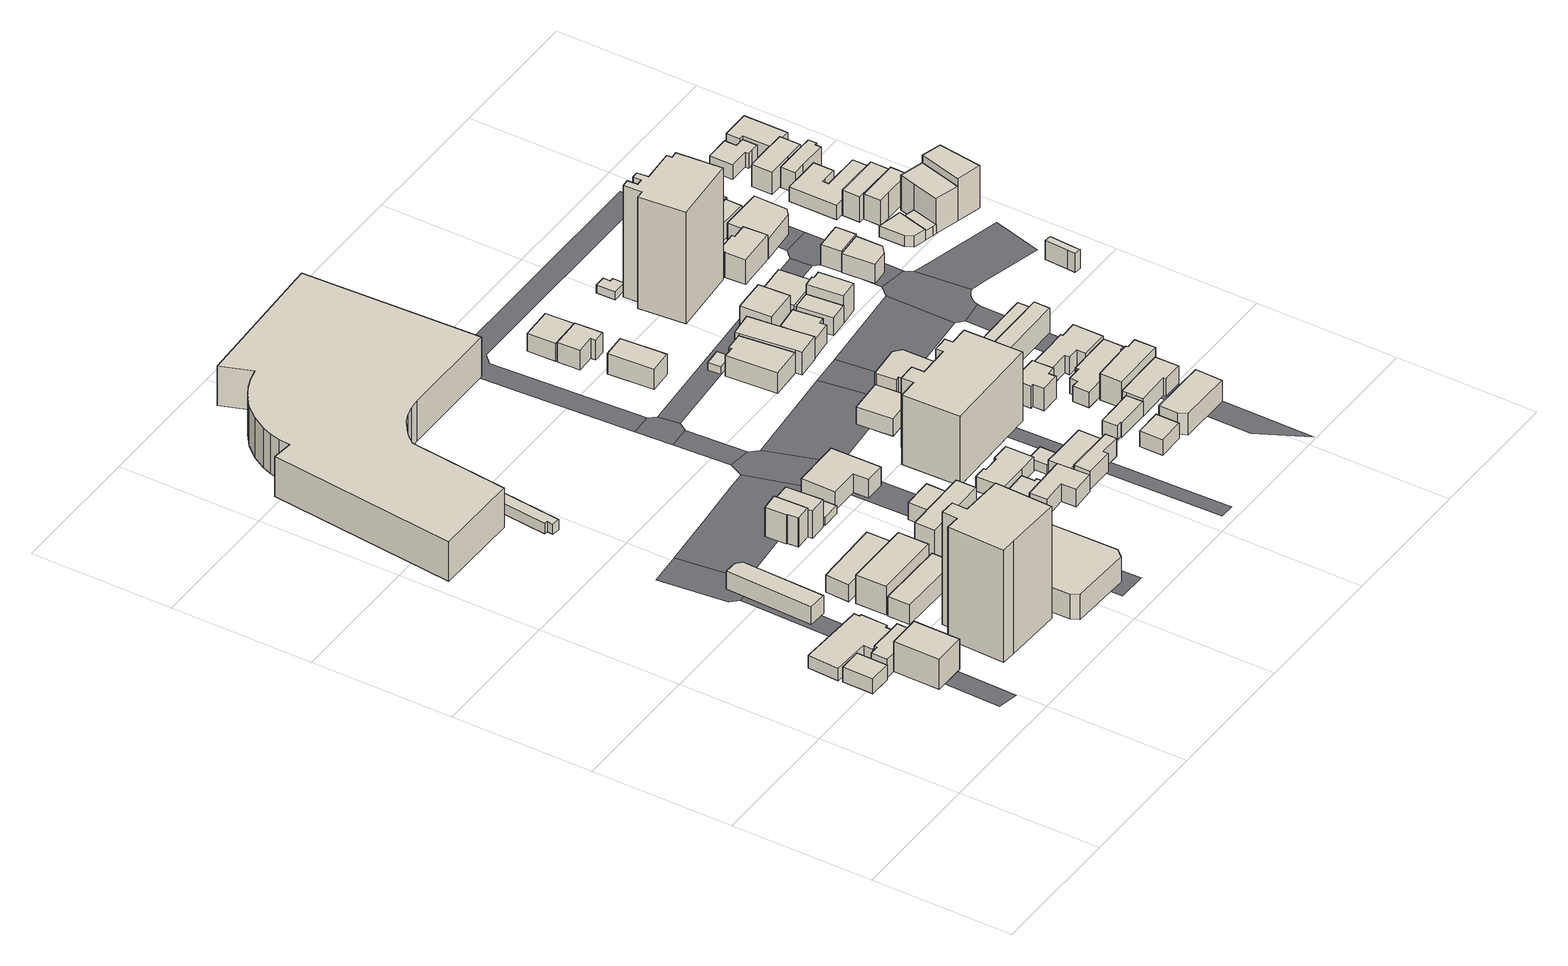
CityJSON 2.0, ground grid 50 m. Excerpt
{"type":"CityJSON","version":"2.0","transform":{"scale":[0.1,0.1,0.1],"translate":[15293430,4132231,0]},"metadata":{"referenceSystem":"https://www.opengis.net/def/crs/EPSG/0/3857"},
"CityObjects":{
"building1":{"type":"Building","attributes":{"measured_height":6.8,"year_of_construction":1965,"storeys_above_ground":1,"usage":"商業施設","districts_and_zones_type":"商業地域"},"geometry":[{"type":"Solid","lod":"1","boundaries":[[[[0,1,2,3]],[[0,3,4,5]],[[3,2,6,4]],[[2,1,7,6]],[[1,0,5,7]],[[5,4,6,7]]]]}]},
"building2":{"type":"Building","attributes":{"measured_height":13.8,"year_of_construction":1978,"storeys_above_ground":4,"usage":"文教厚生施設","districts_and_zones_type":"商業地域"},"geometry":[{"type":"Solid","lod":"1","boundaries":[[[[8,9,10,11]],[[8,11,12,13]],[[11,10,14,12]],[[10,9,15,14]],[[9,8,13,15]],[[13,12,14,15]]]]}]},
"building3":{"type":"Building","attributes":{"measured_height":6.5,"year_of_construction":1946,"storeys_above_ground":2,"usage":"共同住宅","districts_and_zones_type":"商業地域"},"geometry":[{"type":"Solid","lod":"1","boundaries":[[[[16,17,18,19,20,21,22,23,24,25]],[[16,25,26,27]],[[25,24,28,26]],[[24,23,29,28]],[[23,22,30,29]],[[22,21,31,30]],[[21,20,32,31]],[[20,19,33,32]],[[19,18,34,33]],[[18,17,35,34]],[[17,16,27,35]],[[27,26,28,29,30,31,32,33,34,35]]]]}]},
"building4":{"type":"Building","attributes":{"measured_height":12.2,"year_of_construction":1964,"storeys_above_ground":3,"usage":"商業施設","districts_and_zones_type":"商業地域"},"geometry":[{"type":"Solid","lod":"1","boundaries":[[[[36,11,10,37,38,39,40,41]],[[36,41,42,43]],[[41,40,44,42]],[[40,39,45,44]],[[39,38,46,45]],[[38,37,47,46]],[[37,10,48,47]],[[10,11,49,48]],[[11,36,43,49]],[[43,42,44,45,46,47,48,49]]]]}]},
"building5":{"type":"Building","attributes":{"measured_height":8.1},"geometry":[{"type":"Solid","lod":"1","boundaries":[[[[50,51,52,53,54]],[[50,54,55,56]],[[54,53,57,55]],[[53,52,58,57]],[[52,51,59,58]],[[51,50,56,59]],[[56,55,57,58,59]]]]}]},
"building6":{"type":"Building","attributes":{"measured_height":43.8},"geometry":[{"type":"Solid","lod":"1","boundaries":[[[[60,61,62,63,64,65,66,67,68]],[[60,68,69,70]],[[68,67,71,69]],[[67,66,72,71]],[[66,65,73,72]],[[65,64,74,73]],[[64,63,75,74]],[[63,62,76,75]],[[62,61,77,76]],[[61,60,70,77]],[[70,69,71,72,73,74,75,76,77]]]]}]},
"building7":{"type":"Building","attributes":{"measured_height":8.2},"geometry":[{"type":"Solid","lod":"1","boundaries":[[[[78,79,80,81]],[[78,81,82,83]],[[81,80,84,82]],[[80,79,85,84]],[[79,78,83,85]],[[83,82,84,85]]]]}]},
"building8":{"type":"Building","attributes":{"measured_height":15},"geometry":[{"type":"Solid","lod":"1","boundaries":[[[[86,87,88,89]],[[86,89,90,91]],[[89,88,92,90]],[[88,87,93,92]],[[87,86,91,93]],[[91,90,92,93]]]]}]},
"building9":{"type":"Building","attributes":{"measured_height":8.2},"geometry":[{"type":"Solid","lod":"1","boundaries":[[[[94,95,96,97,98,99]],[[94,99,100,101]],[[99,98,102,100]],[[98,97,103,102]],[[97,96,104,103]],[[96,95,105,104]],[[95,94,101,105]],[[101,100,102,103,104,105]]]]}]},
"building10":{"type":"Building","attributes":{"measured_height":6.3,"storeys_above_ground":1,"usage":"文教厚生施設","districts_and_zones_type":"商業地域"},"geometry":[{"type":"Solid","lod":"1","boundaries":[[[[106,107,108,109,110,111,112,113,114,115]],[[106,115,116,117]],[[115,114,118,116]],[[114,113,119,118]],[[113,112,120,119]],[[112,111,121,120]],[[111,110,122,121]],[[110,109,123,122]],[[109,108,124,123]],[[108,107,125,124]],[[107,106,117,125]],[[117,116,118,119,120,121,122,123,124,125]]]]}]},
"building11":{"type":"Building","attributes":{"measured_height":12.3,"year_of_construction":1966,"storeys_above_ground":4,"usage":"商業施設","districts_and_zones_type":"商業地域"},"geometry":[{"type":"Solid","lod":"1","boundaries":[[[[126,127,128,129,130,131,132,133,134]],[[126,134,135,136]],[[134,133,137,135]],[[133,132,138,137]],[[132,131,139,138]],[[131,130,140,139]],[[130,129,141,140]],[[129,128,142,141]],[[128,127,143,142]],[[127,126,136,143]],[[136,135,137,138,139,140,141,142,143]]]]}]},
"building12":{"type":"Building","attributes":{"measured_height":14.4,"year_of_construction":1971,"storeys_above_ground":3,"usage":"商業施設","districts_and_zones_type":"商業地域"},"geometry":[{"type":"Solid","lod":"1","boundaries":[[[[144,145,146,147,148,149,150,151]],[[144,151,152,153]],[[151,150,154,152]],[[150,149,155,154]],[[149,148,156,155]],[[148,147,157,156]],[[147,146,158,157]],[[146,145,159,158]],[[145,144,153,159]],[[153,152,154,155,156,157,158,159]]]]}]},
"building13":{"type":"Building","attributes":{"measured_height":11.1,"year_of_construction":1973,"storeys_above_ground":3,"usage":"商業施設","districts_and_zones_type":"商業地域"},"geometry":[{"type":"Solid","lod":"1","boundaries":[[[[160,161,127,126,162]],[[160,162,163,164]],[[162,126,165,163]],[[126,127,166,165]],[[127,161,167,166]],[[161,160,164,167]],[[164,163,165,166,167]]]]}]},
"building14":{"type":"Building","attributes":{"measured_height":6.3,"year_of_construction":1971,"storeys_above_ground":1,"usage":"運輸倉庫施設","districts_and_zones_type":"商業地域"},"geometry":[{"type":"Solid","lod":"1","boundaries":[[[[168,169,170,171]],[[168,171,172,173]],[[171,170,174,172]],[[170,169,175,174]],[[169,168,173,175]],[[173,172,174,175]]]]}]},
"building15":{"type":"Building","attributes":{"measured_height":15.8,"year_of_construction":1988,"storeys_above_ground":5,"usage":"商業施設","districts_and_zones_type":"商業地域"},"geometry":[{"type":"Solid","lod":"1","boundaries":[[[[176,177,178,179]],[[176,179,180,181]],[[179,178,182,180]],[[178,177,183,182]],[[177,176,181,183]],[[181,180,182,183]]]]}]},
"building16":{"type":"Building","attributes":{"measured_height":3,"storeys_above_ground":1,"usage":"住宅","districts_and_zones_type":"商業地域"},"geometry":[{"type":"Solid","lod":"1","boundaries":[[[[184,185,186,187]],[[184,187,188,189]],[[187,186,190,188]],[[186,185,191,190]],[[185,184,189,191]],[[189,188,190,191]]]]}]},
"building17":{"type":"Building","attributes":{"measured_height":16.4,"year_of_construction":2008,"storeys_above_ground":2,"usage":"文教厚生施設","districts_and_zones_type":"商業地域"},"geometry":[{"type":"Solid","lod":"1","boundaries":[[[[192,193,194,195,196,197,198,199,200,201,202,203,204,205,206,207,208,209,210,211,212,213,214,215,216,217]],[[192,217,218,219]],[[217,216,220,218]],[[216,215,221,220]],[[215,214,222,221]],[[214,213,223,222]],[[213,212,224,223]],[[212,211,225,224]],[[211,210,226,225]],[[210,209,227,226]],[[209,208,228,227]],[[208,207,229,228]],[[207,206,230,229]],[[206,205,231,230]],[[205,204,232,231]],[[204,203,233,232]],[[203,202,234,233]],[[202,201,235,234]],[[201,200,236,235]],[[200,199,237,236]],[[199,198,238,237]],[[198,197,239,238]],[[197,196,240,239]],[[196,195,241,240]],[[195,194,242,241]],[[194,193,243,242]],[[193,192,219,243]],[[219,218,220,221,222,223,224,225,226,227,228,229,230,231,232,233,234,235,236,237,238,239,240,241,242,243]]]]}]},
"building18":{"type":"Building","attributes":{"measured_height":7,"year_of_construction":1964,"storeys_above_ground":2,"usage":"商業施設","districts_and_zones_type":"商業地域"},"geometry":[{"type":"Solid","lod":"1","boundaries":[[[[244,245,246,247]],[[244,247,248,249]],[[247,246,250,248]],[[246,245,251,250]],[[245,244,249,251]],[[249,248,250,251]]]]}]},
"building19":{"type":"Building","attributes":{"measured_height":8.9,"year_of_construction":2013,"storeys_above_ground":2,"usage":"住宅","districts_and_zones_type":"商業地域"},"geometry":[{"type":"Solid","lod":"1","boundaries":[[[[252,253,254,255,256,257]],[[252,257,258,259]],[[257,256,260,258]],[[256,255,261,260]],[[255,254,262,261]],[[254,253,263,262]],[[253,252,259,263]],[[259,258,260,261,262,263]]]]}]},
"building20":{"type":"Building","attributes":{"measured_height":5.8,"year_of_construction":1973,"storeys_above_ground":1,"usage":"商業施設","districts_and_zones_type":"商業地域"},"geometry":[{"type":"Solid","lod":"1","boundaries":[[[[264,265,266,267,268,269]],[[264,269,270,271]],[[269,268,272,270]],[[268,267,273,272]],[[267,266,274,273]],[[266,265,275,274]],[[265,264,271,275]],[[271,270,272,273,274,275]]]]}]},
"building21":{"type":"Building","attributes":{"measured_height":7.3,"year_of_construction":1966,"storeys_above_ground":2,"usage":"商業施設","districts_and_zones_type":"商業地域"},"geometry":[{"type":"Solid","lod":"1","boundaries":[[[[276,277,278,279,280,281]],[[276,281,282,283]],[[281,280,284,282]],[[280,279,285,284]],[[279,278,286,285]],[[278,277,287,286]],[[277,276,283,287]],[[283,282,284,285,286,287]]]]}]},
"building22":{"type":"Building","attributes":{"measured_height":7.6,"year_of_construction":1958,"storeys_above_ground":2,"usage":"住宅","districts_and_zones_type":"商業地域"},"geometry":[{"type":"Solid","lod":"1","boundaries":[[[[288,269,268,289,290,291,292,293,294]],[[288,294,295,296]],[[294,293,297,295]],[[293,292,298,297]],[[292,291,299,298]],[[291,290,300,299]],[[290,289,301,300]],[[289,268,302,301]],[[268,269,303,302]],[[269,288,296,303]],[[296,295,297,298,299,300,301,302,303]]]]}]},
"building23":{"type":"Building","attributes":{"measured_height":4.4,"storeys_above_ground":1,"usage":"運輸倉庫施設","districts_and_zones_type":"商業地域"},"geometry":[{"type":"Solid","lod":"1","boundaries":[[[[304,305,306,307,308]],[[304,308,309,310]],[[308,307,311,309]],[[307,306,312,311]],[[306,305,313,312]],[[305,304,310,313]],[[310,309,311,312,313]]]]}]},
"building24":{"type":"Building","attributes":{"measured_height":8.1},"geometry":[{"type":"Solid","lod":"1","boundaries":[[[[314,315,316,317,318,319]],[[314,319,320,321]],[[319,318,322,320]],[[318,317,323,322]],[[317,316,324,323]],[[316,315,325,324]],[[315,314,321,325]],[[321,320,322,323,324,325]]]]}]},
"building25":{"type":"Building","attributes":{"measured_height":6.5,"year_of_construction":2016,"storeys_above_ground":1,"usage":"商業施設","districts_and_zones_type":"商業地域"},"geometry":[{"type":"Solid","lod":"1","boundaries":[[[[326,327,328,329,330]],[[326,330,331,332]],[[330,329,333,331]],[[329,328,334,333]],[[328,327,335,334]],[[327,326,332,335]],[[332,331,333,334,335]]]]}]},
"building26":{"type":"Building","attributes":{"measured_height":29.4},"geometry":[{"type":"Solid","lod":"1","boundaries":[[[[336,337,338,339,340,341,342,343,344,345,346,347]],[[336,347,348,349]],[[347,346,350,348]],[[346,345,351,350]],[[345,344,352,351]],[[344,343,353,352]],[[343,342,354,353]],[[342,341,355,354]],[[341,340,356,355]],[[340,339,357,356]],[[339,338,358,357]],[[338,337,359,358]],[[337,336,349,359]],[[349,348,350,351,352,353,354,355,356,357,358,359]]]]}]},
"building27":{"type":"Building","attributes":{"measured_height":7.7},"geometry":[{"type":"Solid","lod":"1","boundaries":[[[[360,361,362,363]],[[360,363,364,365]],[[363,362,366,364]],[[362,361,367,366]],[[361,360,365,367]],[[365,364,366,367]]]]}]},
"building28":{"type":"Building","attributes":{"measured_height":8,"storeys_above_ground":4,"usage":"運輸倉庫施設","districts_and_zones_type":"商業地域"},"geometry":[{"type":"Solid","lod":"1","boundaries":[[[[368,369,370,371]],[[368,371,372,373]],[[371,370,374,372]],[[370,369,375,374]],[[369,368,373,375]],[[373,372,374,375]]]]}]},
"building29":{"type":"Building","attributes":{"measured_height":9.3,"year_of_construction":2007,"storeys_above_ground":2,"usage":"住宅","districts_and_zones_type":"商業地域"},"geometry":[{"type":"Solid","lod":"1","boundaries":[[[[376,377,378,379,380,381]],[[376,381,382,383]],[[381,380,384,382]],[[380,379,385,384]],[[379,378,386,385]],[[378,377,387,386]],[[377,376,383,387]],[[383,382,384,385,386,387]]]]}]},
"building30":{"type":"Building","attributes":{"measured_height":7.7,"year_of_construction":1983,"storeys_above_ground":2,"usage":"住宅","districts_and_zones_type":"商業地域"},"geometry":[{"type":"Solid","lod":"1","boundaries":[[[[388,389,390,391]],[[388,391,392,393]],[[391,390,394,392]],[[390,389,395,394]],[[389,388,393,395]],[[393,392,394,395]]]]}]},
"building31":{"type":"Building","attributes":{"measured_height":7.1,"year_of_construction":1991,"storeys_above_ground":2,"usage":"住宅","districts_and_zones_type":"商業地域"},"geometry":[{"type":"Solid","lod":"1","boundaries":[[[[396,397,398,399]],[[396,399,400,401]],[[399,398,402,400]],[[398,397,403,402]],[[397,396,401,403]],[[401,400,402,403]]]]}]},
"building32":{"type":"Building","attributes":{"measured_height":8.8,"year_of_construction":2015,"storeys_above_ground":2,"usage":"住宅","districts_and_zones_type":"商業地域"},"geometry":[{"type":"Solid","lod":"1","boundaries":[[[[404,405,406,407,408,409]],[[404,409,410,411]],[[409,408,412,410]],[[408,407,413,412]],[[407,406,414,413]],[[406,405,415,414]],[[405,404,411,415]],[[411,410,412,413,414,415]]]]}]},
"building33":{"type":"Building","attributes":{"measured_height":3.8},"geometry":[{"type":"Solid","lod":"1","boundaries":[[[[416,417,418,419]],[[416,419,420,421]],[[419,418,422,420]],[[418,417,423,422]],[[417,416,421,423]],[[421,420,422,423]]]]}]},
"building34":{"type":"Building","attributes":{"measured_height":10.6,"year_of_construction":1987,"storeys_above_ground":3,"usage":"商業施設","districts_and_zones_type":"商業地域"},"geometry":[{"type":"Solid","lod":"1","boundaries":[[[[424,425,426,427,428,429,430,431,432]],[[424,432,433,434]],[[432,431,435,433]],[[431,430,436,435]],[[430,429,437,436]],[[429,428,438,437]],[[428,427,439,438]],[[427,426,440,439]],[[426,425,441,440]],[[425,424,434,441]],[[434,433,435,436,437,438,439,440,441]]]]}]},
"building35":{"type":"Building","attributes":{"measured_height":6.1,"year_of_construction":1949,"storeys_above_ground":2,"usage":"店舗等併用住宅","districts_and_zones_type":"商業地域"},"geometry":[{"type":"Solid","lod":"1","boundaries":[[[[442,443,444,445,446,447]],[[442,447,448,449]],[[447,446,450,448]],[[446,445,451,450]],[[445,444,452,451]],[[444,443,453,452]],[[443,442,449,453]],[[449,448,450,451,452,453]]]]}]},
"building36":{"type":"Building","attributes":{"measured_height":10.7},"geometry":[{"type":"Solid","lod":"1","boundaries":[[[[454,455,456,404,409,457,458]],[[454,458,459,460]],[[458,457,461,459]],[[457,409,462,461]],[[409,404,463,462]],[[404,456,464,463]],[[456,455,465,464]],[[455,454,460,465]],[[460,459,461,462,463,464,465]]]]}]},
"building37":{"type":"Building","attributes":{"measured_height":9,"year_of_construction":1997,"storeys_above_ground":3,"usage":"住宅","districts_and_zones_type":"商業地域"},"geometry":[{"type":"Solid","lod":"1","boundaries":[[[[466,467,468,469,470,471,472,473]],[[466,473,474,475]],[[473,472,476,474]],[[472,471,477,476]],[[471,470,478,477]],[[470,469,479,478]],[[469,468,480,479]],[[468,467,481,480]],[[467,466,475,481]],[[475,474,476,477,478,479,480,481]]]]}]},
"building38":{"type":"Building","attributes":{"measured_height":13.3,"year_of_construction":1987,"storeys_above_ground":4,"usage":"文教厚生施設","districts_and_zones_type":"商業地域"},"geometry":[{"type":"Solid","lod":"1","boundaries":[[[[482,483,484,485,486]],[[482,486,487,488]],[[486,485,489,487]],[[485,484,490,489]],[[484,483,491,490]],[[483,482,488,491]],[[488,487,489,490,491]]]]}]},
"building39":{"type":"Building","attributes":{"measured_height":7.9,"year_of_construction":1981,"storeys_above_ground":2,"usage":"住宅","districts_and_zones_type":"商業地域"},"geometry":[{"type":"Solid","lod":"1","boundaries":[[[[492,493,494,495,496,497,498,499]],[[492,499,500,501]],[[499,498,502,500]],[[498,497,503,502]],[[497,496,504,503]],[[496,495,505,504]],[[495,494,506,505]],[[494,493,507,506]],[[493,492,501,507]],[[501,500,502,503,504,505,506,507]]]]}]},
"building40":{"type":"Building","attributes":{"measured_height":7.3},"geometry":[{"type":"Solid","lod":"1","boundaries":[[[[508,509,510,511,512,513,514]],[[508,514,515,516]],[[514,513,517,515]],[[513,512,518,517]],[[512,511,519,518]],[[511,510,520,519]],[[510,509,521,520]],[[509,508,516,521]],[[516,515,517,518,519,520,521]]]]}]},
"building41":{"type":"Building","attributes":{"measured_height":12.1,"year_of_construction":1990,"storeys_above_ground":3,"usage":"住宅","districts_and_zones_type":"商業地域"},"geometry":[{"type":"Solid","lod":"1","boundaries":[[[[522,523,524,525]],[[522,525,526,527]],[[525,524,528,526]],[[524,523,529,528]],[[523,522,527,529]],[[527,526,528,529]]]]}]},
"building42":{"type":"Building","attributes":{"measured_height":13.4,"year_of_construction":2007,"storeys_above_ground":4,"usage":"住宅","districts_and_zones_type":"商業地域"},"geometry":[{"type":"Solid","lod":"1","boundaries":[[[[530,531,532,533,534,535,536,537]],[[530,537,538,539]],[[537,536,540,538]],[[536,535,541,540]],[[535,534,542,541]],[[534,533,543,542]],[[533,532,544,543]],[[532,531,545,544]],[[531,530,539,545]],[[539,538,540,541,542,543,544,545]]]]}]},
"building43":{"type":"Building","attributes":{"measured_height":8.5,"year_of_construction":1948,"storeys_above_ground":1,"usage":"商業施設","districts_and_zones_type":"商業地域"},"geometry":[{"type":"Solid","lod":"1","boundaries":[[[[546,547,548,549,550,551,552,553,554,555,556,557,558]],[[546,558,559,560]],[[558,557,561,559]],[[557,556,562,561]],[[556,555,563,562]],[[555,554,564,563]],[[554,553,565,564]],[[553,552,566,565]],[[552,551,567,566]],[[551,550,568,567]],[[550,549,569,568]],[[549,548,570,569]],[[548,547,571,570]],[[547,546,560,571]],[[560,559,561,562,563,564,565,566,567,568,569,570,571]]]]}]},
"building44":{"type":"Building","attributes":{"measured_height":4.9,"year_of_construction":1957,"storeys_above_ground":2,"usage":"住宅","districts_and_zones_type":"商業地域"},"geometry":[{"type":"Solid","lod":"1","boundaries":[[[[572,573,574,575,576,577]],[[572,577,578,579]],[[577,576,580,578]],[[576,575,581,580]],[[575,574,582,581]],[[574,573,583,582]],[[573,572,579,583]],[[579,578,580,581,582,583]]]]}]},
"building45":{"type":"Building","attributes":{"measured_height":10.6,"year_of_construction":1984,"storeys_above_ground":3,"usage":"店舗等併用住宅","districts_and_zones_type":"商業地域"},"geometry":[{"type":"Solid","lod":"1","boundaries":[[[[584,585,586,587,588]],[[584,588,589,590]],[[588,587,591,589]],[[587,586,592,591]],[[586,585,593,592]],[[585,584,590,593]],[[590,589,591,592,593]]]]}]},
"building46":{"type":"Building","attributes":{"measured_height":7.2,"year_of_construction":1966,"storeys_above_ground":3,"usage":"商業施設","districts_and_zones_type":"商業地域"},"geometry":[{"type":"Solid","lod":"1","boundaries":[[[[594,595,596,597,598,599,600,601,602,603,604,605]],[[594,605,606,607]],[[605,604,608,606]],[[604,603,609,608]],[[603,602,610,609]],[[602,601,611,610]],[[601,600,612,611]],[[600,599,613,612]],[[599,598,614,613]],[[598,597,615,614]],[[597,596,616,615]],[[596,595,617,616]],[[595,594,607,617]],[[607,606,608,609,610,611,612,613,614,615,616,617]]]]}]},
"building47":{"type":"Building","attributes":{"measured_height":7,"year_of_construction":1971,"storeys_above_ground":2,"usage":"住宅","districts_and_zones_type":"商業地域"},"geometry":[{"type":"Solid","lod":"1","boundaries":[[[[618,619,620,621]],[[618,621,622,623]],[[621,620,624,622]],[[620,619,625,624]],[[619,618,623,625]],[[623,622,624,625]]]]}]},
"building48":{"type":"Building","attributes":{"measured_height":43.5},"geometry":[{"type":"Solid","lod":"1","boundaries":[[[[626,627,628,629,630,631,632,633,634,635,636,637,638,639]],[[626,639,640,641]],[[639,638,642,640]],[[638,637,643,642]],[[637,636,644,643]],[[636,635,645,644]],[[635,634,646,645]],[[634,633,647,646]],[[633,632,648,647]],[[632,631,649,648]],[[631,630,650,649]],[[630,629,651,650]],[[629,628,652,651]],[[628,627,653,652]],[[627,626,641,653]],[[641,640,642,643,644,645,646,647,648,649,650,651,652,653]]]]}]},
"building49":{"type":"Building","attributes":{"measured_height":8.1,"year_of_construction":1951,"storeys_above_ground":1,"usage":"商業施設","districts_and_zones_type":"商業地域"},"geometry":[{"type":"Solid","lod":"1","boundaries":[[[[654,655,656,657]],[[654,657,658,659]],[[657,656,660,658]],[[656,655,661,660]],[[655,654,659,661]],[[659,658,660,661]]]]}]},
"building50":{"type":"Building","attributes":{"measured_height":9.3,"year_of_construction":1964,"storeys_above_ground":2,"usage":"住宅","districts_and_zones_type":"商業地域"},"geometry":[{"type":"Solid","lod":"1","boundaries":[[[[662,663,664,665]],[[662,665,666,667]],[[665,664,668,666]],[[664,663,669,668]],[[663,662,667,669]],[[667,666,668,669]]]]}]},
"building51":{"type":"Building","attributes":{"measured_height":11,"year_of_construction":1993,"storeys_above_ground":3,"usage":"住宅","districts_and_zones_type":"商業地域"},"geometry":[{"type":"Solid","lod":"1","boundaries":[[[[670,671,672,673,674,675,676]],[[670,676,677,678]],[[676,675,679,677]],[[675,674,680,679]],[[674,673,681,680]],[[673,672,682,681]],[[672,671,683,682]],[[671,670,678,683]],[[678,677,679,680,681,682,683]]]]}]},
"building52":{"type":"Building","attributes":{"measured_height":19.7},"geometry":[{"type":"Solid","lod":"1","boundaries":[[[[684,685,686,687]],[[684,687,688,689]],[[687,686,690,688]],[[686,685,691,690]],[[685,684,689,691]],[[689,688,690,691]]]]}]},
"building53":{"type":"Building","attributes":{"measured_height":9.8,"year_of_construction":1973,"storeys_above_ground":3,"usage":"住宅","districts_and_zones_type":"商業地域"},"geometry":[{"type":"Solid","lod":"1","boundaries":[[[[692,693,694,695,696,697,698,699]],[[692,699,700,701]],[[699,698,702,700]],[[698,697,703,702]],[[697,696,704,703]],[[696,695,705,704]],[[695,694,706,705]],[[694,693,707,706]],[[693,692,701,707]],[[701,700,702,703,704,705,706,707]]]]}]},
"building54":{"type":"Building","attributes":{"measured_height":9.6,"year_of_construction":1966,"storeys_above_ground":3,"usage":"商業施設","districts_and_zones_type":"商業地域"},"geometry":[{"type":"Solid","lod":"1","boundaries":[[[[708,709,710,711,712]],[[708,712,713,714]],[[712,711,715,713]],[[711,710,716,715]],[[710,709,717,716]],[[709,708,714,717]],[[714,713,715,716,717]]]]}]},
"building55":{"type":"Building","attributes":{"measured_height":37.5},"geometry":[{"type":"Solid","lod":"1","boundaries":[[[[718,719,720,721,722,723,724,725,726,727]],[[718,727,728,729]],[[727,726,730,728]],[[726,725,731,730]],[[725,724,732,731]],[[724,723,733,732]],[[723,722,734,733]],[[722,721,735,734]],[[721,720,736,735]],[[720,719,737,736]],[[719,718,729,737]],[[729,728,730,731,732,733,734,735,736,737]]]]}]},
"building56":{"type":"Building","attributes":{"measured_height":8.4,"storeys_above_ground":2,"usage":"商業施設","districts_and_zones_type":"商業地域"},"geometry":[{"type":"Solid","lod":"1","boundaries":[[[[738,739,740,741,742,743,744]],[[738,744,745,746]],[[744,743,747,745]],[[743,742,748,747]],[[742,741,749,748]],[[741,740,750,749]],[[740,739,751,750]],[[739,738,746,751]],[[746,745,747,748,749,750,751]]]]}]},
"building57":{"type":"Building","attributes":{"measured_height":9.6,"year_of_construction":2003,"storeys_above_ground":3,"usage":"住宅","districts_and_zones_type":"商業地域"},"geometry":[{"type":"Solid","lod":"1","boundaries":[[[[752,753,754,755,756,757]],[[752,757,758,759]],[[757,756,760,758]],[[756,755,761,760]],[[755,754,762,761]],[[754,753,763,762]],[[753,752,759,763]],[[759,758,760,761,762,763]]]]}]},
"building58":{"type":"Building","attributes":{"measured_height":9,"year_of_construction":1980,"storeys_above_ground":2,"usage":"住宅","districts_and_zones_type":"商業地域"},"geometry":[{"type":"Solid","lod":"1","boundaries":[[[[764,765,766,767,768,769]],[[764,769,770,771]],[[769,768,772,770]],[[768,767,773,772]],[[767,766,774,773]],[[766,765,775,774]],[[765,764,771,775]],[[771,770,772,773,774,775]]]]}]},
"building59":{"type":"Building","attributes":{"measured_height":2.9,"storeys_above_ground":1,"usage":"住宅","districts_and_zones_type":"商業地域"},"geometry":[{"type":"Solid","lod":"1","boundaries":[[[[776,777,778,779]],[[776,779,780,781]],[[779,778,782,780]],[[778,777,783,782]],[[777,776,781,783]],[[781,780,782,783]]]]}]},
"building60":{"type":"Building","attributes":{"measured_height":9.4,"storeys_above_ground":1,"usage":"文教厚生施設","districts_and_zones_type":"商業地域"},"geometry":[{"type":"Solid","lod":"1","boundaries":[[[[784,785,786,787,788,789,790,791]],[[784,791,792,793]],[[791,790,794,792]],[[790,789,795,794]],[[789,788,796,795]],[[788,787,797,796]],[[787,786,798,797]],[[786,785,799,798]],[[785,784,793,799]],[[793,792,794,795,796,797,798,799]]]]}]},
"building61":{"type":"Building","attributes":{"measured_height":4.8},"geometry":[{"type":"Solid","lod":"1","boundaries":[[[[800,801,802,803,804,805,806,807]],[[800,807,808,809]],[[807,806,810,808]],[[806,805,811,810]],[[805,804,812,811]],[[804,803,813,812]],[[803,802,814,813]],[[802,801,815,814]],[[801,800,809,815]],[[809,808,810,811,812,813,814,815]]]]}]},
"building62":{"type":"Building","attributes":{"measured_height":4.3,"year_of_construction":1973,"storeys_above_ground":1,"usage":"住宅","districts_and_zones_type":"商業地域"},"geometry":[{"type":"Solid","lod":"1","boundaries":[[[[816,817,818,819,820,821,822]],[[816,822,823,824]],[[822,821,825,823]],[[821,820,826,825]],[[820,819,827,826]],[[819,818,828,827]],[[818,817,829,828]],[[817,816,824,829]],[[824,823,825,826,827,828,829]]]]}]},
"building63":{"type":"Building","attributes":{"measured_height":10,"year_of_construction":1988,"storeys_above_ground":3,"usage":"店舗等併用住宅","districts_and_zones_type":"商業地域"},"geometry":[{"type":"Solid","lod":"1","boundaries":[[[[830,831,832,833,834,835]],[[830,835,836,837]],[[835,834,838,836]],[[834,833,839,838]],[[833,832,840,839]],[[832,831,841,840]],[[831,830,837,841]],[[837,836,838,839,840,841]]]]}]},
"building64":{"type":"Building","attributes":{"measured_height":14.1,"year_of_construction":1988,"storeys_above_ground":4,"usage":"商業施設","districts_and_zones_type":"商業地域"},"geometry":[{"type":"Solid","lod":"1","boundaries":[[[[842,843,819,818,817,844]],[[842,844,845,846]],[[844,817,847,845]],[[817,818,848,847]],[[818,819,849,848]],[[819,843,850,849]],[[843,842,846,850]],[[846,845,847,848,849,850]]]]}]},
"building65":{"type":"Building","attributes":{"measured_height":10,"year_of_construction":1985,"storeys_above_ground":3,"usage":"商業施設","districts_and_zones_type":"商業地域"},"geometry":[{"type":"Solid","lod":"1","boundaries":[[[[851,852,853,854,855,856]],[[851,856,857,858]],[[856,855,859,857]],[[855,854,860,859]],[[854,853,861,860]],[[853,852,862,861]],[[852,851,858,862]],[[858,857,859,860,861,862]]]]}]},
"building66":{"type":"Building","attributes":{"measured_height":7.4},"geometry":[{"type":"Solid","lod":"1","boundaries":[[[[863,864,865,866,867,868,869,870,871,872,873,874]],[[863,874,875,876]],[[874,873,877,875]],[[873,872,878,877]],[[872,871,879,878]],[[871,870,880,879]],[[870,869,881,880]],[[869,868,882,881]],[[868,867,883,882]],[[867,866,884,883]],[[866,865,885,884]],[[865,864,886,885]],[[864,863,876,886]],[[876,875,877,878,879,880,881,882,883,884,885,886]]]]}]},
"building67":{"type":"Building","attributes":{"measured_height":10.6,"year_of_construction":1997,"storeys_above_ground":3,"usage":"住宅","districts_and_zones_type":"商業地域"},"geometry":[{"type":"Solid","lod":"1","boundaries":[[[[887,888,889,890,891,892,893]],[[887,893,894,895]],[[893,892,896,894]],[[892,891,897,896]],[[891,890,898,897]],[[890,889,899,898]],[[889,888,900,899]],[[888,887,895,900]],[[895,894,896,897,898,899,900]]]]}]},
"building68":{"type":"Building","attributes":{"measured_height":17.8,"year_of_construction":1987,"storeys_above_ground":5,"usage":"商業系複合施設","districts_and_zones_type":"商業地域"},"geometry":[{"type":"Solid","lod":"1","boundaries":[[[[901,902,903,904]],[[901,904,905,906]],[[904,903,907,905]],[[903,902,908,907]],[[902,901,906,908]],[[906,905,907,908]]]]}]},
"building69":{"type":"Building","attributes":{"measured_height":6.6},"geometry":[{"type":"Solid","lod":"1","boundaries":[[[[909,910,911,912,913,914,915,916,917,918,919]],[[909,919,920,921]],[[919,918,922,920]],[[918,917,923,922]],[[917,916,924,923]],[[916,915,925,924]],[[915,914,926,925]],[[914,913,927,926]],[[913,912,928,927]],[[912,911,929,928]],[[911,910,930,929]],[[910,909,921,930]],[[921,920,922,923,924,925,926,927,928,929,930]]]]}]},
"building70":{"type":"Building","attributes":{"measured_height":9.5,"year_of_construction":2010,"storeys_above_ground":2,"usage":"住宅","districts_and_zones_type":"商業地域"},"geometry":[{"type":"Solid","lod":"1","boundaries":[[[[931,932,933,934,935,936,937,938]],[[931,938,939,940]],[[938,937,941,939]],[[937,936,942,941]],[[936,935,943,942]],[[935,934,944,943]],[[934,933,945,944]],[[933,932,946,945]],[[932,931,940,946]],[[940,939,941,942,943,944,945,946]]]]}]},
"building71":{"type":"Building","attributes":{"measured_height":7,"year_of_construction":1980,"storeys_above_ground":2,"usage":"住宅","districts_and_zones_type":"商業地域"},"geometry":[{"type":"Solid","lod":"1","boundaries":[[[[947,948,949,950,951,952,953]],[[947,953,954,955]],[[953,952,956,954]],[[952,951,957,956]],[[951,950,958,957]],[[950,949,959,958]],[[949,948,960,959]],[[948,947,955,960]],[[955,954,956,957,958,959,960]]]]}]},
"road1":{"type":"Road","geometry":[{"type":"MultiSurface","lod":"1","boundaries":[[[961,962,963,964,965,966,967]]]}]},
"road2":{"type":"Road","geometry":[{"type":"MultiSurface","lod":"1","boundaries":[[[968,969,970,971,972,973,962,961,974]]]}]},
"road3":{"type":"Road","geometry":[{"type":"MultiSurface","lod":"1","boundaries":[[[975,976,977,978,969,968]]]}]},
"road4":{"type":"Road","geometry":[{"type":"MultiSurface","lod":"1","boundaries":[[[979,980,981,982]]]}]},
"road5":{"type":"Road","geometry":[{"type":"MultiSurface","lod":"1","boundaries":[[[983,984,976,975,981,980,985,986]]]}]},
"road6":{"type":"Road","geometry":[{"type":"MultiSurface","lod":"1","boundaries":[[[983,987,988,984]]]}]},
"road7":{"type":"Road","geometry":[{"type":"MultiSurface","lod":"1","boundaries":[[[989,990,991,988,987,992]]]}]},
"road8":{"type":"Road","geometry":[{"type":"MultiSurface","lod":"1","boundaries":[[[993,994,986,985]]]}]},
"road9":{"type":"Road","geometry":[{"type":"MultiSurface","lod":"1","boundaries":[[[995,996,997,998,999,1000]]]}]},
"road10":{"type":"Road","geometry":[{"type":"MultiSurface","lod":"1","boundaries":[[[1001,1002,994,993,1003,997,996]]]}]},
"road11":{"type":"Road","geometry":[{"type":"MultiSurface","lod":"1","boundaries":[[[1004,1005,989,992]]]}]},
"road12":{"type":"Road","geometry":[{"type":"MultiSurface","lod":"1","boundaries":[[[1006,1007,1008,991,990,1009,1010]]]}]},
"road13":{"type":"Road","geometry":[{"type":"MultiSurface","lod":"1","boundaries":[[[1011,1012,1002,1001]]]}]},
"road14":{"type":"Road","geometry":[{"type":"MultiSurface","lod":"1","boundaries":[[[1013,1014,1015,1016,1017,1018]]]}]},
"road15":{"type":"Road","geometry":[{"type":"MultiSurface","lod":"1","boundaries":[[[1019,1020,1012,1011,1015,1014,1021,1022,1023,1024,1025,1026,1027]]]}]},
"road16":{"type":"Road","geometry":[{"type":"MultiSurface","lod":"1","boundaries":[[[1019,1028,1029,1020]]]}]},
"road17":{"type":"Road","geometry":[{"type":"MultiSurface","lod":"1","boundaries":[[[1030,1031,1005,1004,1029,1028]]]}]},
"road18":{"type":"Road","geometry":[{"type":"MultiSurface","lod":"1","boundaries":[[[1032,1033,1031,1030]]]}]},
"road19":{"type":"Road","geometry":[{"type":"MultiSurface","lod":"1","boundaries":[[[1034,1027,1026,1035,1036,1037,1038]]]}]}
},
"vertices":[
[258,526,90],[257,418,90],[177,419,90],[178,527,90],[178,527,148],[258,526,148],[177,419,148],[257,418,148],
[418,260,89],[302,260,89],[303,423,89],[419,423,89],[419,423,206],[418,260,206],[303,423,206],[302,260,206],
[427,641,89],[426,621,89],[434,620,89],[432,526,89],[421,526,89],[420,496,89],[309,501,89],[310,535,89],[176,541,89],[181,652,89],[181,652,138],[427,641,138],[176,541,138],[310,535,138],[309,501,138],[420,496,138],[421,526,138],[432,526,138],[434,620,138],[426,621,138],
[429,423,89],[267,423,89],[267,481,89],[301,481,89],[301,491,89],[431,491,89],[431,491,160],[429,423,160],[301,491,160],[301,481,160],[267,481,160],[267,423,160],[303,423,160],[419,423,160],
[423,1065,88],[442,1048,88],[432,754,88],[366,756,88],[377,1067,88],[377,1067,157],[423,1065,157],[366,756,157],[432,754,157],[442,1048,157],
[632,419,88],[630,365,88],[783,359,88],[776,155,88],[569,162,88],[518,164,88],[525,368,88],[575,366,88],[577,421,88],[577,421,522],[632,419,522],[575,366,522],[525,368,522],[518,164,522],[569,162,522],[776,155,522],[783,359,522],[630,365,522],
[774,580,88],[773,500,88],[524,503,88],[524,582,88],[524,582,164],[774,580,164],[524,503,164],[773,500,164],
[767,588,90],[523,588,90],[523,696,90],[767,696,90],[767,696,200],[767,588,200],[523,696,200],[523,588,200],
[766,715,90],[670,713,90],[670,719,90],[518,717,90],[521,802,90],[765,807,90],[765,807,156],[766,715,156],[521,802,156],[518,717,156],[670,719,156],[670,713,156],
[411,2161,91],[404,2162,91],[349,1647,91],[320,1650,91],[323,1672,91],[310,1674,91],[364,2183,91],[381,2204,91],[406,2226,91],[418,2234,91],[418,2234,131],[411,2161,131],[406,2226,131],[381,2204,131],[364,2183,131],[310,1674,131],[323,1672,131],[320,1650,131],[349,1647,131],[404,2162,131],
[716,1102,90],[720,991,90],[665,988,90],[663,988,90],[661,1026,90],[657,1026,90],[653,1101,90],[653,1102,90],[715,1108,90],[715,1108,202],[716,1102,202],[653,1102,202],[653,1101,202],[657,1026,202],[661,1026,202],[663,988,202],[665,988,202],[720,991,202],
[1050,400,88],[1062,400,88],[1065,100,88],[1039,71,88],[819,79,88],[804,105,88],[799,465,88],[1049,469,88],[1049,469,184],[1050,400,184],[799,465,184],[804,105,184],[819,79,184],[1039,71,184],[1065,100,184],[1062,400,184],
[785,976,90],[721,973,90],[778,1105,90],[778,1105,197],[785,976,197],[716,1102,197],[720,991,197],[721,973,197],
[1052,518,90],[794,513,90],[793,572,90],[1051,577,90],[1051,577,114],[1052,518,114],[793,572,114],[794,513,114],
[1045,592,91],[802,588,91],[801,659,91],[1044,663,91],[1044,663,230],[1045,592,230],[801,659,230],[802,588,230],
[864,977,90],[796,975,90],[793,1105,90],[861,1107,90],[861,1107,120],[864,977,120],[793,1105,120],[796,975,120],
[906,2271,46],[535,2271,46],[498,2267,46],[464,2258,46],[433,2244,46],[418,2234,46],[406,2226,46],[381,2204,46],[364,2183,46],[358,2177,46],[319,1823,46],[8,1827,46],[80,2494,46],[154,2486,46],[154,2491,46],[158,2528,46],[167,2563,46],[180,2597,46],[209,2646,46],[247,2688,46],[292,2723,46],[326,2742,46],[363,2756,46],[402,2765,46],[363,2875,46],[882,2898,46],[882,2898,199],[906,2271,199],[363,2875,199],[402,2765,199],[363,2756,199],[326,2742,199],[292,2723,199],[247,2688,199],[209,2646,199],[180,2597,199],[167,2563,199],[158,2528,199],[154,2491,199],[154,2486,199],[80,2494,199],[8,1827,199],[319,1823,199],[358,2177,199],[364,2183,199],[381,2204,199],[406,2226,199],[418,2234,199],[433,2244,199],[464,2258,199],[498,2267,199],[535,2271,199],
[1058,689,92],[951,689,92],[951,776,92],[1058,777,92],[1058,777,158],[1058,689,158],[951,776,158],[951,689,158],
[1049,934,91],[977,933,91],[976,988,91],[873,987,91],[872,1109,91],[1047,1111,91],[1047,1111,163],[1049,934,163],[872,1109,163],[873,987,163],[976,988,163],[977,933,163],
[1281,530,92],[1292,530,92],[1292,492,92],[1181,491,92],[1179,575,92],[1280,576,92],[1280,576,124],[1281,530,124],[1179,575,124],[1181,491,124],[1292,492,124],[1292,530,124],
[1356,380,92],[1273,377,92],[1271,429,92],[1185,426,92],[1183,488,92],[1351,493,92],[1351,493,159],[1356,380,159],[1183,488,159],[1185,426,159],[1271,429,159],[1273,377,159],
[1351,577,92],[1178,676,92],[1223,676,92],[1223,668,92],[1283,669,92],[1283,676,92],[1350,677,92],[1350,677,148],[1351,577,148],[1283,676,148],[1283,669,148],[1223,668,148],[1223,676,148],[1178,676,148],[1179,575,148],[1280,576,148],
[1423,600,93],[1423,533,93],[1364,534,93],[1358,534,93],[1359,600,93],[1359,600,130],[1423,600,130],[1358,534,130],[1364,534,130],[1423,533,130],
[1546,404,92],[1471,404,92],[1471,386,92],[1367,386,92],[1367,444,92],[1546,444,92],[1546,444,162],[1546,404,162],[1367,444,162],[1367,386,162],[1471,386,162],[1471,404,162],
[1423,533,92],[1538,533,92],[1538,452,92],[1363,453,92],[1364,534,92],[1364,534,145],[1423,533,145],[1363,453,145],[1538,452,145],[1538,533,145],
[1302,938,91],[1415,941,91],[1415,968,91],[1470,969,91],[1471,941,91],[1538,943,91],[1542,737,91],[1174,730,91],[1170,935,91],[1241,937,91],[1240,981,91],[1302,982,91],[1302,982,359],[1302,938,359],[1240,981,359],[1241,937,359],[1170,935,359],[1174,730,359],[1542,737,359],[1538,943,359],[1471,941,359],[1470,969,359],[1415,968,359],[1415,941,359],
[1395,1039,91],[1272,1030,91],[1263,1156,91],[1386,1165,91],[1386,1165,158],[1395,1039,158],[1263,1156,158],[1272,1030,158],
[1163,1769,92],[1080,1763,92],[1070,1924,92],[1153,1930,92],[1153,1930,171],[1163,1769,171],[1070,1924,171],[1080,1763,171],
[1151,1991,93],[1108,1989,93],[1107,2006,93],[1041,2003,93],[1038,2083,93],[1146,2088,93],[1146,2088,169],[1151,1991,169],[1038,2083,169],[1041,2003,169],[1107,2006,169],[1108,1989,169],
[1150,2092,94],[1037,2087,94],[1033,2187,94],[1145,2192,94],[1145,2192,163],[1150,2092,163],[1033,2187,163],[1037,2087,163],
[1721,371,91],[1721,289,91],[1625,289,91],[1625,371,91],[1625,371,151],[1721,371,151],[1625,289,151],[1721,289,151],
[1376,1445,91],[1263,1437,91],[1251,1616,91],[1290,1618,91],[1290,1629,91],[1355,1634,91],[1355,1634,170],[1376,1445,170],[1290,1629,170],[1290,1618,170],[1251,1616,170],[1263,1437,170],
[1310,1635,92],[1250,1630,92],[1247,1676,92],[1307,1681,92],[1307,1681,122],[1310,1635,122],[1247,1676,122],[1250,1630,122],
[1535,1160,92],[1536,1025,92],[1468,1014,92],[1421,1008,92],[1414,1100,92],[1399,1097,92],[1393,1167,92],[1393,1171,92],[1510,1182,92],[1510,1182,195],[1535,1160,195],[1393,1171,195],[1393,1167,195],[1399,1097,195],[1414,1100,195],[1421,1008,195],[1468,1014,195],[1536,1025,195],
[1756,440,92],[1633,439,92],[1633,444,92],[1613,444,92],[1612,497,92],[1755,499,92],[1755,499,147],[1756,440,147],[1612,497,147],[1613,444,147],[1633,444,147],[1633,439,147],
[1452,1534,91],[1464,1430,91],[1379,1421,91],[1353,1647,91],[1439,1657,91],[1439,1657,179],[1452,1534,179],[1353,1647,179],[1355,1634,179],[1376,1445,179],[1379,1421,179],[1464,1430,179],
[1717,735,93],[1686,734,93],[1687,708,93],[1617,706,93],[1616,746,93],[1606,745,93],[1605,808,93],[1715,810,93],[1715,810,179],[1717,735,179],[1605,808,179],[1606,745,179],[1616,746,179],[1617,706,179],[1687,708,179],[1686,734,179],
[1948,372,89],[1945,275,89],[1753,277,89],[1738,307,89],[1739,373,89],[1739,373,171],[1948,372,171],[1738,307,171],[1753,277,171],[1945,275,171],
[1569,1466,92],[1546,1463,92],[1549,1440,92],[1464,1430,92],[1452,1534,92],[1471,1536,92],[1469,1556,92],[1557,1567,92],[1557,1567,163],[1569,1466,163],[1469,1556,163],[1471,1536,163],[1452,1534,163],[1464,1430,163],[1549,1440,163],[1546,1463,163],
[1949,433,90],[1876,433,90],[1875,442,90],[1756,440,90],[1755,499,90],[1755,515,90],[1948,517,90],[1948,517,158],[1949,433,158],[1755,515,158],[1755,499,158],[1756,440,158],[1875,442,158],[1876,433,158],
[1569,1583,93],[1450,1575,93],[1443,1685,93],[1562,1693,93],[1562,1693,203],[1569,1583,203],[1443,1685,203],[1450,1575,203],
[1910,590,91],[1949,591,91],[1951,517,91],[1948,517,91],[1755,515,91],[1754,593,91],[1792,594,91],[1909,598,91],[1909,598,193],[1910,590,193],[1792,594,193],[1754,593,193],[1755,515,193],[1948,517,193],[1951,517,193],[1949,591,193],
[1950,631,90],[1934,631,90],[1934,599,90],[1909,598,90],[1792,594,90],[1792,602,90],[1705,601,90],[1705,659,90],[1733,659,90],[1733,688,90],[1785,688,90],[1785,700,90],[1950,701,90],[1950,701,149],[1950,631,149],[1785,700,149],[1785,688,149],[1733,688,149],[1733,659,149],[1705,659,149],[1705,601,149],[1792,602,149],[1792,594,149],[1909,598,149],[1934,599,149],[1934,631,149],
[1422,2133,97],[1436,2133,97],[1436,2092,97],[1383,2091,97],[1382,2158,97],[1422,2159,97],[1422,2159,127],[1422,2133,127],[1382,2158,127],[1383,2091,127],[1436,2092,127],[1436,2133,127],
[1952,895,91],[1627,891,91],[1626,949,91],[1705,950,91],[1953,952,91],[1953,952,185],[1952,895,185],[1705,950,185],[1626,949,185],[1627,891,185],
[1889,809,91],[1950,810,91],[1950,704,91],[1850,704,91],[1850,735,91],[1809,735,91],[1809,753,91],[1732,752,91],[1732,815,91],[1844,815,91],[1844,816,91],[1889,817,91],[1889,817,159],[1889,809,159],[1844,816,159],[1844,815,159],[1732,815,159],[1732,752,159],[1809,753,159],[1809,735,159],[1850,735,159],[1850,704,159],[1950,704,159],[1950,810,159],
[1657,1447,92],[1591,1441,92],[1578,1568,92],[1645,1574,92],[1645,1574,161],[1657,1447,161],[1578,1568,161],[1591,1441,161],
[1440,2046,94],[1463,2048,94],[1461,2077,94],[1485,2079,94],[1489,2038,94],[1605,2047,94],[1606,2028,94],[1631,2030,94],[1644,1869,94],[1401,1849,94],[1387,2014,94],[1415,2016,94],[1410,2080,94],[1437,2083,94],[1437,2083,525],[1440,2046,525],[1410,2080,525],[1415,2016,525],[1387,2014,525],[1401,1849,525],[1644,1869,525],[1631,2030,525],[1606,2028,525],[1605,2047,525],[1489,2038,525],[1485,2079,525],[1461,2077,525],[1463,2048,525],
[1953,952,92],[1705,950,92],[1704,1007,92],[1952,1010,92],[1952,1010,159],[1953,952,159],[1704,1007,159],[1705,950,159],
[1712,1584,92],[1577,1573,92],[1568,1696,92],[1702,1707,92],[1702,1707,162],[1712,1584,162],[1568,1696,162],[1577,1573,162],
[1686,1571,93],[1716,1574,93],[1723,1495,93],[1726,1454,93],[1657,1447,93],[1645,1574,93],[1685,1578,93],[1685,1578,198],[1686,1571,198],[1645,1574,198],[1657,1447,198],[1726,1454,198],[1723,1495,198],[1716,1574,198],
[1730,1958,95],[1730,1904,95],[1655,1904,95],[1655,1959,95],[1655,1959,135],[1730,1958,135],[1655,1904,135],[1730,1904,135],
[1739,1887,93],[1793,1890,93],[1798,1806,93],[1660,1798,93],[1656,1871,93],[1660,1871,93],[1658,1892,93],[1738,1897,93],[1738,1897,189],[1739,1887,189],[1658,1892,189],[1660,1871,189],[1656,1871,189],[1660,1798,189],[1798,1806,189],[1793,1890,189],
[1960,1498,93],[1932,1474,93],[1872,1468,93],[1864,1584,93],[1959,1591,93],[1959,1591,166],[1960,1498,166],[1864,1584,166],[1872,1468,166],[1932,1474,166],
[1680,2026,94],[1909,2025,94],[1909,2015,94],[1908,1968,94],[1743,1969,94],[1743,1958,94],[1730,1958,94],[1655,1959,94],[1648,2059,94],[1680,2059,94],[1680,2059,160],[1680,2026,160],[1648,2059,160],[1655,1959,160],[1730,1958,160],[1743,1958,160],[1743,1969,160],[1908,1968,160],[1909,2015,160],[1909,2025,160],
[1959,1591,94],[1864,1584,94],[1859,1655,94],[1864,1655,94],[1866,1655,94],[1913,1659,94],[1956,1662,94],[1956,1662,174],[1959,1591,174],[1913,1659,174],[1866,1655,174],[1864,1655,174],[1859,1655,174],[1864,1584,174],
[1860,2120,95],[1859,2036,95],[1765,2037,95],[1765,2049,95],[1697,2050,95],[1698,2122,95],[1698,2122,184],[1860,2120,184],[1697,2050,184],[1765,2049,184],[1765,2037,184],[1859,2036,184],
[1958,1838,93],[1935,1819,93],[1804,1806,93],[1804,1954,93],[1908,1955,93],[1960,1955,93],[1960,1955,168],[1958,1838,168],[1908,1955,168],[1804,1954,168],[1804,1806,168],[1935,1819,168],
[1965,2122,93],[1964,2056,93],[1892,2058,93],[1894,2124,93],[1894,2124,117],[1965,2122,117],[1892,2058,117],[1964,2056,117],
[2268,1092,94],[2263,1012,94],[2262,987,94],[2261,980,94],[2237,982,94],[2237,985,94],[2239,1013,94],[2243,1094,94],[2243,1094,167],[2268,1092,167],[2239,1013,167],[2237,985,167],[2237,982,167],[2261,980,167],[2262,987,167],[2263,1012,167],
[2160,1562,92],[2161,1562,92],[2160,1558,92],[2157,1547,92],[2131,1452,92],[2086,1463,92],[2073,1490,92],[2072,1580,92],[2072,1580,134],[2160,1562,134],[2073,1490,134],[2086,1463,134],[2131,1452,134],[2157,1547,134],[2160,1558,134],[2161,1562,134],
[2160,1546,93],[2201,1536,93],[2176,1442,93],[2176,1440,93],[2160,1444,93],[2131,1452,93],[2157,1547,93],[2157,1547,128],[2160,1546,128],[2131,1452,128],[2160,1444,128],[2176,1440,128],[2176,1442,128],[2201,1536,128],
[2271,1602,94],[2160,1602,94],[2118,1602,94],[2118,1663,94],[2160,1663,94],[2271,1663,94],[2271,1663,192],[2271,1602,192],[2160,1663,192],[2118,1663,192],[2118,1602,192],[2160,1602,192],
[2302,1569,93],[2261,1418,93],[2216,1592,93],[2216,1592,228],[2302,1569,228],[2201,1536,228],[2176,1442,228],[2176,1440,228],[2261,1418,228],
[2161,1729,93],[2264,1729,93],[2263,1665,93],[2160,1666,93],[2100,1666,93],[2101,1729,93],[2101,1729,190],[2161,1729,190],[2100,1666,190],[2160,1666,190],[2263,1665,190],[2264,1729,190],
[2161,1901,93],[2212,1901,93],[2212,1830,93],[2161,1830,93],[2150,1830,93],[2150,1808,93],[2161,1808,93],[2287,1808,93],[2287,1732,93],[2161,1732,93],[2073,1731,93],[2073,1902,93],[2073,1902,149],[2161,1901,149],[2073,1731,149],[2161,1732,149],[2287,1732,149],[2287,1808,149],[2161,1808,149],[2150,1808,149],[2150,1830,149],[2161,1830,149],[2212,1830,149],[2212,1901,149],
[2161,2036,93],[2193,2036,93],[2234,2036,93],[2234,1962,93],[2161,1962,93],[2074,1963,93],[2073,2036,93],[2073,2036,179],[2161,2036,179],[2074,1963,179],[2161,1962,179],[2234,1962,179],[2234,2036,179],[2193,2036,179],
[2373,1550,94],[2351,1395,94],[2261,1418,94],[2302,1569,94],[2302,1569,257],[2373,1550,257],[2261,1418,257],[2351,1395,257],
[2159,2143,93],[2161,2143,93],[2176,2143,93],[2193,2143,93],[2193,2091,93],[2161,2091,93],[2144,2091,93],[2144,2102,93],[2072,2103,93],[2072,2185,93],[2159,2186,93],[2159,2186,150],[2159,2143,150],[2072,2185,150],[2072,2103,150],[2144,2102,150],[2144,2091,150],[2161,2091,150],[2193,2091,150],[2193,2143,150],[2176,2143,150],[2161,2143,150],
[2161,1960,93],[2275,1959,93],[2275,1929,93],[2266,1929,93],[2265,1907,93],[2161,1908,93],[2117,1908,93],[2117,1960,93],[2117,1960,171],[2161,1960,171],[2117,1908,171],[2161,1908,171],[2265,1907,171],[2266,1929,171],[2275,1929,171],[2275,1959,171],
[2279,2035,96],[2234,2036,96],[2193,2036,96],[2193,2143,96],[2176,2143,96],[2176,2191,96],[2279,2191,96],[2279,2191,164],[2279,2035,164],[2176,2191,164],[2176,2143,164],[2193,2143,164],[2193,2036,164],[2234,2036,164],
[518,1057,0],[446,1059,0],[439,636,0],[424,120,0],[496,106,0],[509,604,0],[513,743,0],
[543,1096,0],[516,1339,0],[504,1338,0],[455,1334,0],[395,1328,0],[421,1085,0],[518,1074,0],
[1034,1143,0],[966,1382,0],[907,1376,0],[728,1359,0],
[1181,87,0],[1159,1138,0],[1058,1118,0],[1078,90,0],
[1071,1423,0],[991,1433,0],[1176,1155,0],[1097,1394,0],
[1059,1640,0],[981,1634,0],
[1070,1745,0],[1050,1770,0],[974,1764,0],[1080,1670,0],
[1513,1186,0],[1478,1429,0],
[1604,712,0],[1592,1166,0],[1538,1163,0],[1548,867,0],[1568,41,0],[1620,38,0],
[1619,1196,0],[1592,1439,0],[1538,1171,0],
[1943,1738,0],[1939,1814,0],
[1941,2345,0],[1942,2422,0],[940,2424,0],[1022,2316,0],[1051,2345,0],
[1936,1225,0],[1937,1471,0],
[2047,1200,0],[2049,1214,0],[1961,1201,0],[1956,589,0],[1955,179,0],[2041,9,0],
[2069,1490,0],[1968,1504,0],[2053,1228,0],[2060,1238,0],[2068,1248,0],[2078,1257,0],[2089,1263,0],[2101,1267,0],[2083,1462,0],
[2069,1712,0],[1967,1710,0],
[2069,1842,0],[1967,1843,0],
[2068,2299,0],[1967,2316,0],
[2160,1442,0],[2115,1266,0],[2160,1255,0],[2368,1201,0],[2417,1376,0]
]}
